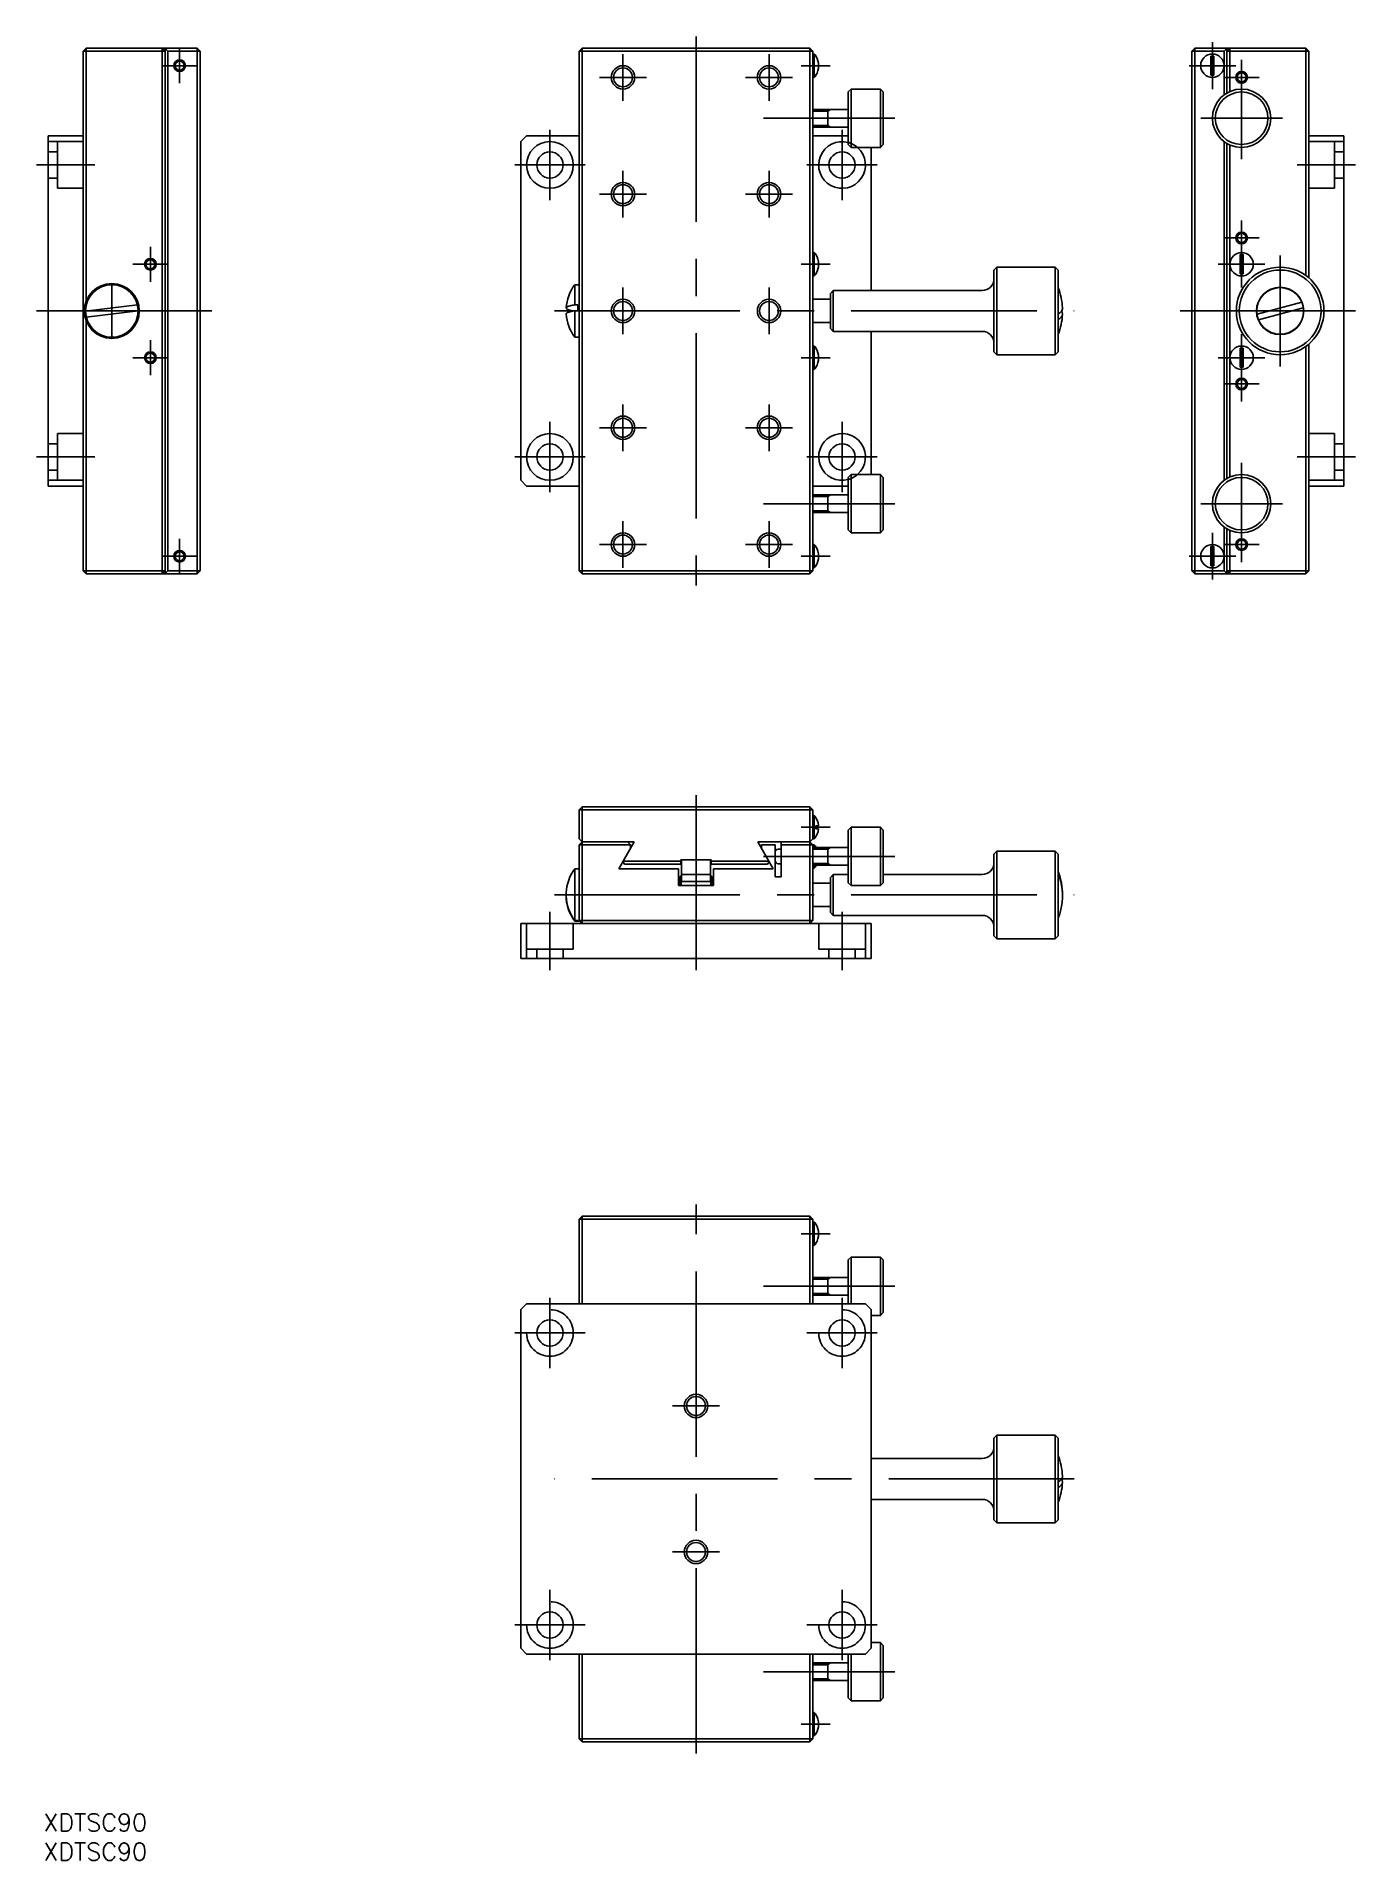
# Model space of a CAD drawing. Extents: x -113 to 113, y -154 to 158.
import ezdxf

# ---------------------------------------------------------------- set-up
doc = ezdxf.new("R2010")
doc.units = 0
doc.linetypes.add('CENTER', pattern=[50.8, 31.75, -6.35, 6.35, -6.35])
doc.linetypes.add('DASHED', pattern=[19.05, 12.7, -6.35])
doc.layers.get('0').update_dxf_attribs({"linetype": 'CONTINUOUS'})
doc.layers.add('CENTER', color=1, linetype='CENTER')
doc.styles.get("Standard").update_dxf_attribs({"font": 'txt.shx', "height": 3, "bigfont": 'bigfont.shx'})

msp = doc.modelspace()

# ---------------------------------------------------------------- linework, layer by layer
at = {"color": 7, "linetype": 'CONTINUOUS'}
for p, q in [((-104.9, 155.4), (-104.4, 155.9)), ((-104.9, 155.4), (-104.9, 66.4)), ((-104.9, 155.4), (-90.9, 155.4)), ((-104.4, 112.55), (-104.4, 155.9)), ((-85.4, 155.9), (-104.4, 155.9)), ((-91.4, 155.9), (-91.4, 65.9)), ((-90.9, 155.4), (-91.4, 155.9)), ((-90.9, 65.9), (-90.9, 155.9)), ((-90.4, 155.4), (-90.9, 155.9)), ((-90.4, 155.4), (-84.9, 155.4)), ((-90.4, 66.4), (-90.4, 155.4)), ((-84.9, 155.4), (-85.4, 155.9)), ((-85.4, 155.9), (-85.4, 65.9)), ((-84.9, 66.4), (-84.9, 155.4)), ((-19.5, 155.9), (-20, 155.4)), ((-20, 155.4), (-20, 66.4)), ((-20, 155.4), (20, 155.4)), ((-19.5, 65.9), (-19.5, 155.9)), ((19.5, 155.9), (-19.5, 155.9)), ((19.5, 155.9), (19.5, 65.9)), ((20, 155.4), (19.5, 155.9)), ((20, 66.4), (20, 155.4)), ((20, 154.9), (20.24, 154.9)), ((20.24, 150.9), (20.24, 154.9)), ((20.5, 154.56), (20.5, 154.54)), ((84.9, 155.4), (85.4, 155.9)), ((84.9, 155.4), (84.9, 66.4)), ((84.9, 155.4), (90.4, 155.4)), ((104.4, 155.9), (85.4, 155.9)), ((85.4, 65.9), (85.4, 155.9)), ((88.15, 154.54), (88.15, 151.26)), ((88.65, 151.26), (88.65, 154.54)), ((90.9, 155.9), (90.4, 155.4)), ((90.4, 155.4), (90.4, 147.9)), ((90.9, 155.9), (90.9, 148.23)), ((91.4, 155.9), (90.9, 155.4)), ((90.9, 155.4), (104.9, 155.4)), ((91.4, 148.48), (91.4, 155.9)), ((104.4, 155.9), (104.9, 155.4)), ((104.4, 155.9), (104.4, 116.97)), ((104.9, 155.4), (104.9, 116.58)), ((20, 150.9), (20.24, 150.9)), ((20.5, 151.26), (20.5, 151.24)), ((26.06, 148.4), (26.56, 148.9)), ((26.06, 139.4), (26.06, 148.4)), ((26.56, 148.9), (26.56, 138.9)), ((26.56, 148.9), (31.56, 148.9)), ((31.56, 138.9), (31.56, 148.9)), ((32.06, 148.4), (31.56, 148.9)), ((32.06, 148.4), (32.06, 139.4)), ((20, 145.4), (26.06, 145.4)), ((22.56, 145.4), (22.56, 142.4)), ((-110.9, 140.9), (-110.9, 80.9)), ((-104.9, 140.9), (-110.9, 140.9)), ((-30, 139.9), (-29, 140.9)), ((-29, 140.9), (-20, 140.9)), ((20, 142.4), (26.06, 142.4)), ((20, 140.9), (26.06, 140.9)), ((110.9, 140.9), (104.9, 140.9)), ((110.9, 140.9), (110.9, 80.9)), ((-110.9, 139.9), (-104.9, 139.9)), ((-30, 81.9), (-30, 139.9)), ((26.06, 139.4), (26.56, 138.9)), ((26.56, 138.9), (31.56, 138.9)), ((30, 138.9), (30, 114.4)), ((32.06, 139.4), (31.56, 138.9)), ((90.4, 139.9), (90.4, 81.9)), ((90.9, 139.57), (90.9, 82.23)), ((91.4, 82.48), (91.4, 139.32)), ((104.9, 139.9), (110.9, 139.9)), ((20, 120.9), (20.24, 120.9)), ((20.24, 116.9), (20.24, 120.9)), ((20.5, 120.56), (20.5, 120.54)), ((93.15, 120.54), (93.15, 117.26)), ((93.65, 117.26), (93.65, 120.54)), ((20, 116.9), (20.24, 116.9)), ((20.5, 117.26), (20.5, 117.24)), ((51, 117.9), (51.5, 118.4)), ((51, 103.9), (51, 117.9)), ((51.5, 118.4), (51.5, 103.4)), ((51.5, 118.4), (61.5, 118.4)), ((61.5, 103.4), (61.5, 118.4)), ((62, 117.9), (61.5, 118.4)), ((62, 117.9), (62, 103.9)), ((-20.75, 115.4), (-20.75, 111.94)), ((-20, 115.4), (-20.75, 115.4)), ((20, 112.9), (23, 112.9)), ((23, 113.9), (23.5, 114.4)), ((23, 107.9), (23, 113.9)), ((23.5, 114.4), (23.5, 107.4)), ((23.5, 114.4), (49, 114.4)), ((-95.62, 111.94), (-104.5, 110.85)), ((-104.38, 109.86), (-95.5, 110.95)), ((-20.75, 111.94), (-20.25, 111.94)), ((-20.25, 110.95), (-20.75, 110.95)), ((-20.75, 110.95), (-20.75, 106.4)), ((-20.25, 110.95), (-20.25, 111.94)), ((103.71, 112.4), (96.04, 110.37)), ((96.29, 109.4), (103.96, 111.43)), ((-104.4, 65.9), (-104.4, 109.25)), ((-20, 106.4), (-20.75, 106.4)), ((20, 108.9), (23, 108.9)), ((23, 107.9), (23.5, 107.4)), ((23.5, 107.4), (49, 107.4)), ((30, 107.4), (30, 82.9)), ((20, 104.9), (20.24, 104.9)), ((20.24, 100.9), (20.24, 104.9)), ((20.5, 104.56), (20.5, 104.54)), ((51, 103.9), (51.5, 103.4)), ((51.5, 103.4), (61.5, 103.4)), ((62, 103.9), (61.5, 103.4)), ((93.15, 104.54), (93.15, 101.26)), ((93.65, 101.26), (93.65, 104.54)), ((104.4, 104.83), (104.4, 65.9)), ((104.9, 105.22), (104.9, 66.4)), ((20, 100.9), (20.24, 100.9)), ((20.5, 101.26), (20.5, 101.24)), ((-104.9, 81.9), (-110.9, 81.9)), ((-29, 80.9), (-30, 81.9)), ((26.06, 82.4), (26.56, 82.9)), ((26.06, 73.4), (26.06, 82.4)), ((26.56, 82.9), (26.56, 72.9)), ((26.56, 82.9), (31.56, 82.9)), ((31.56, 72.9), (31.56, 82.9)), ((32.06, 82.4), (31.56, 82.9)), ((32.06, 82.4), (32.06, 73.4)), ((110.9, 81.9), (104.9, 81.9)), ((-110.9, 80.9), (-104.9, 80.9)), ((-20, 80.9), (-29, 80.9)), ((26.06, 80.9), (20, 80.9)), ((20, 79.4), (26.06, 79.4)), ((22.56, 79.4), (22.56, 76.4)), ((104.9, 80.9), (110.9, 80.9)), ((20, 76.4), (26.06, 76.4)), ((26.06, 73.4), (26.56, 72.9)), ((26.56, 72.9), (31.56, 72.9)), ((32.06, 73.4), (31.56, 72.9)), ((90.4, 73.9), (90.4, 66.4)), ((90.9, 73.57), (90.9, 65.9)), ((91.4, 65.9), (91.4, 73.32)), ((20, 70.9), (20.24, 70.9)), ((20.24, 66.9), (20.24, 70.9)), ((20.5, 70.56), (20.5, 70.54)), ((88.15, 70.54), (88.15, 67.26)), ((88.65, 67.26), (88.65, 70.54)), ((-104.9, 66.4), (-104.4, 65.9)), ((-90.9, 66.4), (-104.9, 66.4)), ((-104.4, 65.9), (-85.4, 65.9)), ((-91.4, 65.9), (-90.9, 66.4)), ((-90.4, 66.4), (-90.9, 65.9)), ((-84.9, 66.4), (-90.4, 66.4)), ((-84.9, 66.4), (-85.4, 65.9)), ((-20, 66.4), (-19.5, 65.9)), ((20, 66.4), (-20, 66.4)), ((-19.5, 65.9), (19.5, 65.9)), ((19.5, 65.9), (20, 66.4)), ((20, 66.9), (20.24, 66.9)), ((20.5, 67.26), (20.5, 67.24)), ((85.4, 65.9), (84.9, 66.4)), ((90.4, 66.4), (84.9, 66.4)), ((85.4, 65.9), (104.4, 65.9)), ((90.9, 65.9), (90.4, 66.4)), ((104.9, 66.4), (90.9, 66.4)), ((90.9, 66.4), (91.4, 65.9)), ((104.9, 66.4), (104.4, 65.9)), ((-19.5, 26), (-20, 25.5)), ((-20, 25.5), (20, 25.5)), ((-20, 25.5), (-20, 20.5)), ((19.5, 26), (-19.5, 26)), ((-19.5, 6), (-19.5, 26)), ((19.5, 26), (19.5, 6)), ((19.5, 26), (20, 25.5)), ((20, 20.5), (20, 25.5)), ((20, 24.5), (20.24, 24.5)), ((20.24, 20.5), (20.24, 24.5)), ((20.99, 22.75), (20.5, 22.75)), ((20.5, 22.75), (20.5, 22.25)), ((20.5, 22.25), (20.99, 22.25)), ((26.06, 22), (26.56, 22.5)), ((26.06, 13), (26.06, 22)), ((26.56, 22.5), (26.56, 12.5)), ((26.56, 22.5), (31.56, 22.5)), ((31.56, 12.5), (31.56, 22.5)), ((32.06, 22), (31.56, 22.5)), ((32.06, 22), (32.06, 13)), ((-20, 20.5), (-19.5, 20)), ((-20, 19.5), (-19.5, 20)), ((-20, 19.5), (-20, 6.5)), ((-20, 19.5), (-11.2, 19.5)), ((-10.56, 20), (-19.5, 20)), ((-13.21, 15.4), (-10.56, 20)), ((-11.7, 20), (-11.2, 19.5)), ((-11.2, 19.5), (-11.2, 18.88)), ((10.56, 20), (13.21, 15.4)), ((19.5, 20), (10.56, 20)), ((11.2, 19.5), (13.56, 19.5)), ((11.2, 18.88), (11.2, 19.5)), ((13.56, 14), (13.56, 19.5)), ((14.06, 18.75), (14.56, 18.75)), ((14.56, 20), (14.56, 19.5)), ((14.56, 19.5), (20.24, 19.5)), ((14.56, 19.5), (14.56, 14)), ((19.5, 20), (20, 20.5)), ((20, 19.5), (19.5, 20)), ((20, 20.5), (20.24, 20.5)), ((20, 6.5), (20, 19.5)), ((20, 19), (26.06, 19)), ((20.24, 19), (20.24, 19.5)), ((22.56, 19), (22.56, 16)), ((-12.25, 16.2), (-12.5, 16.63)), ((-2.6, 16.7), (-12.46, 16.7)), ((-12.25, 16.2), (-2.6, 16.2)), ((2.6, 16.9), (-2.6, 16.9)), ((-2.6, 16.2), (-2.6, 16.9)), ((-2.5, 13.2), (-2.5, 16.9)), ((2.5, 16.9), (2.5, 13.2)), ((2.6, 16.9), (2.6, 16.2)), ((12.46, 16.7), (2.6, 16.7)), ((2.6, 16.2), (12.25, 16.2)), ((12.5, 16.63), (12.25, 16.2)), ((14.06, 16.25), (14.56, 16.25)), ((20, 16), (26.06, 16)), ((20.24, 15.5), (20.24, 16)), ((51, 17.9), (51.5, 18.4)), ((51, 3.9), (51, 17.9)), ((51.5, 18.4), (51.5, 3.4)), ((51.5, 18.4), (61.5, 18.4)), ((61.5, 3.4), (61.5, 18.4)), ((62, 17.9), (61.5, 18.4)), ((62, 17.9), (62, 3.9)), ((-20.75, 15.4), (-20.75, 6.52)), ((-20, 15.4), (-20.75, 15.4)), ((-3, 15.4), (-13.21, 15.4)), ((-3, 15.4), (-3, 12.5)), ((-3, 12.9), (-2.75, 12.9)), ((-3, 12.5), (3, 12.5)), ((-2.75, 14), (-2.55, 14.2)), ((-2.75, 12.5), (-2.75, 14)), ((-2.55, 12.5), (-2.55, 14.2)), ((-2.55, 14.2), (-2.5, 14.2)), ((-2.5, 13.6), (-2.55, 13.6)), ((2.5, 14.4), (-2.5, 14.4)), ((-2.5, 13.2), (2.5, 13.2)), ((2.5, 14.2), (2.55, 14.2)), ((2.55, 13.6), (2.5, 13.6)), ((2.55, 12.5), (2.55, 14.2)), ((2.75, 14), (2.55, 14.2)), ((2.75, 12.5), (2.75, 14)), ((2.75, 13.9), (3, 13.9)), ((3, 15.4), (3, 12.5)), ((13.21, 15.4), (3, 15.4)), ((14.56, 14), (13.56, 14)), ((20, 15.5), (20.24, 15.5)), ((20, 12.9), (23, 12.9)), ((23, 13.9), (23.5, 14.4)), ((23, 7.9), (23, 13.9)), ((23.5, 14.4), (23.5, 7.4)), ((23.5, 14.4), (26.06, 14.4)), ((26.06, 13), (26.56, 12.5)), ((26.56, 12.5), (31.56, 12.5)), ((32.06, 13), (31.56, 12.5)), ((32.06, 14.4), (49, 14.4)), ((-20.75, 6.52), (-20.25, 6.52)), ((-19.9, 6.4), (-20.75, 6.4)), ((-20.25, 6.4), (-20.25, 6.52)), ((-19.5, 6), (-20, 6.5)), ((20, 6.5), (-20, 6.5)), ((20, 6.5), (19.5, 6)), ((20, 8.9), (23, 8.9)), ((23, 7.9), (23.5, 7.4)), ((23.5, 7.4), (49, 7.4)), ((-30, 6), (-30, 0)), ((30, 6), (-30, 6)), ((-29, 0), (-29, 6)), ((29, 6), (29, 0)), ((30, 0), (30, 6)), ((51, 3.9), (51.5, 3.4)), ((51.5, 3.4), (61.5, 3.4)), ((62, 3.9), (61.5, 3.4)), ((30, 0), (-30, 0)), ((-19.5, -44.1), (-20, -44.6)), ((-20, -44.6), (-20, -59.1)), ((-20, -44.6), (20, -44.6)), ((-19.5, -59.1), (-19.5, -44.1)), ((19.5, -44.1), (-19.5, -44.1)), ((19.5, -44.1), (19.5, -59.1)), ((20, -44.6), (19.5, -44.1)), ((20, -59.1), (20, -44.6)), ((20, -45.1), (20.24, -45.1)), ((20.24, -49.1), (20.24, -45.1)), ((20.5, -45.44), (20.5, -45.46)), ((20, -49.1), (20.24, -49.1)), ((20.5, -48.74), (20.5, -48.76)), ((26.06, -51.6), (26.56, -51.1)), ((26.06, -59.1), (26.06, -51.6)), ((26.56, -51.1), (26.56, -59.1)), ((26.56, -51.1), (31.56, -51.1)), ((31.56, -61.1), (31.56, -51.1)), ((32.06, -51.6), (31.56, -51.1)), ((32.06, -51.6), (32.06, -60.6)), ((20, -54.6), (26.06, -54.6)), ((22.56, -54.6), (22.56, -57.6)), ((-30, -60.1), (-29, -59.1)), ((29, -59.1), (-29, -59.1)), ((20, -57.6), (26.06, -57.6)), ((29, -59.1), (30, -60.1)), ((-30, -60.1), (-30, -118.1)), ((30, -118.1), (30, -60.1)), ((30, -61.1), (31.56, -61.1)), ((32.06, -60.6), (31.56, -61.1)), ((51, -82.1), (51.5, -81.6)), ((51, -96.1), (51, -82.1)), ((51.5, -81.6), (51.5, -96.6)), ((51.5, -81.6), (61.5, -81.6)), ((61.5, -96.6), (61.5, -81.6)), ((62, -82.1), (61.5, -81.6)), ((62, -82.1), (62, -96.1)), ((30, -85.6), (49, -85.6)), ((30, -92.6), (49, -92.6)), ((51, -96.1), (51.5, -96.6)), ((51.5, -96.6), (61.5, -96.6)), ((62, -96.1), (61.5, -96.6)), ((-29, -119.1), (-30, -118.1)), ((30, -118.1), (29, -119.1)), ((30, -117.1), (31.56, -117.1)), ((31.56, -127.1), (31.56, -117.1)), ((32.06, -117.6), (31.56, -117.1)), ((32.06, -117.6), (32.06, -126.6)), ((-29, -119.1), (29, -119.1)), ((-20, -119.1), (-20, -133.6)), ((-19.5, -134.1), (-19.5, -119.1)), ((19.5, -119.1), (19.5, -134.1)), ((20, -133.6), (20, -119.1)), ((20, -120.6), (26.06, -120.6)), ((22.56, -120.9), (20, -120.9)), ((22.56, -120.6), (22.56, -123.6)), ((26.06, -126.6), (26.06, -119.1)), ((26.56, -119.1), (26.56, -127.1)), ((20, -123.3), (22.56, -123.3)), ((20, -123.6), (26.06, -123.6)), ((26.06, -126.6), (26.56, -127.1)), ((26.56, -127.1), (31.56, -127.1)), ((32.06, -126.6), (31.56, -127.1)), ((20, -129.1), (20.24, -129.1)), ((20.24, -133.1), (20.24, -129.1)), ((20.5, -129.44), (20.5, -129.46)), ((-20, -133.6), (-19.5, -134.1)), ((20, -133.6), (-20, -133.6)), ((-19.5, -134.1), (19.5, -134.1)), ((19.5, -134.1), (20, -133.6)), ((20, -133.1), (20.24, -133.1)), ((20.5, -132.74), (20.5, -132.76))]:
    msp.add_line(p, q, dxfattribs=at)
at = {"color": 3, "linetype": 'CONTINUOUS'}
for p, q in [((20, 145.13), (22.56, 145.13)), ((22.56, 145.13), (23.03, 145.4)), ((20, 142.67), (22.56, 142.67)), ((22.56, 142.67), (23.03, 142.4)), ((20, 79.13), (22.56, 79.13)), ((22.56, 79.13), (23.03, 79.4)), ((20, 76.67), (22.56, 76.67)), ((22.56, 76.67), (23.03, 76.4)), ((22.56, 18.73), (23.03, 19)), ((20, 18.73), (22.56, 18.73)), ((20, 16.27), (22.56, 16.27)), ((22.56, 16.27), (23.03, 16)), ((20, -54.87), (22.56, -54.87)), ((22.56, -54.87), (23.03, -54.6)), ((20, -57.33), (22.56, -57.33)), ((22.56, -57.33), (23.03, -57.6)), ((20, -120.87), (22.56, -120.87)), ((22.56, -120.87), (23.03, -120.6)), ((20, -123.33), (22.56, -123.33)), ((22.56, -123.33), (23.03, -123.6))]:
    msp.add_line(p, q, dxfattribs=at)
at = {"color": 3, "linetype": 'DASHED'}
for p, q in [((-109.3, 138.15), (-110.9, 138.15)), ((-109.3, 139.9), (-109.3, 131.9)), ((109.3, 139.9), (109.3, 131.9)), ((109.3, 138.15), (110.9, 138.15)), ((-109.3, 133.65), (-110.9, 133.65)), ((-109.3, 131.9), (-104.9, 131.9)), ((109.3, 131.9), (104.9, 131.9)), ((109.3, 133.65), (110.9, 133.65)), ((-109.3, 88.15), (-110.9, 88.15)), ((-109.3, 89.9), (-104.9, 89.9)), ((-109.3, 81.9), (-109.3, 89.9)), ((109.3, 89.9), (104.9, 89.9)), ((109.3, 81.9), (109.3, 89.9)), ((109.3, 88.15), (110.9, 88.15)), ((-109.3, 83.65), (-110.9, 83.65)), ((109.3, 83.65), (110.9, 83.65)), ((-21, 1.6), (-21, 6)), ((21, 1.6), (21, 6)), ((-21, 1.6), (-29, 1.6)), ((-27.25, 1.6), (-27.25, 0)), ((-22.75, 1.6), (-22.75, 0)), ((21, 1.6), (29, 1.6)), ((22.75, 1.6), (22.75, 0)), ((27.25, 1.6), (27.25, 0))]:
    msp.add_line(p, q, dxfattribs=at)
at = {"color": 3, "linetype": 'CONTINUOUS'}
for centre, radius in [((-88.4, 152.9), 1), ((-12.5, 150.9), 2), ((12.5, 150.9), 2), ((93.4, 150.9), 1), ((-12.5, 130.9), 2), ((12.5, 130.9), 2), ((93.4, 123.4), 1), ((-93.4, 118.9), 1), ((-12.5, 110.9), 2), ((12.5, 110.9), 2), ((-93.4, 102.9), 1), ((93.4, 98.4), 1), ((-12.5, 90.9), 2), ((12.5, 90.9), 2), ((-12.5, 70.9), 2), ((12.5, 70.9), 2), ((93.4, 70.9), 1), ((-88.4, 68.9), 1), ((0, -76.6), 2), ((0, -101.6), 2)]:
    msp.add_circle(centre, radius, dxfattribs=at)
at = {"color": 7, "linetype": 'CONTINUOUS'}
for centre, radius in [((-88.4, 152.9), 0.783), ((88.4, 152.9), 2), ((-12.5, 150.9), 1.62), ((12.5, 150.9), 1.62), ((93.4, 150.9), 0.783), ((93.4, 143.9), 5), ((93.4, 143.9), 4.5), ((-25, 135.9), 4), ((-25, 135.9), 2.25), ((25, 135.9), 2.25), ((-12.5, 130.9), 1.62), ((12.5, 130.9), 1.62), ((93.4, 123.4), 0.783), ((-93.4, 118.9), 0.783), ((93.4, 118.9), 2), ((-100, 110.9), 4.7), ((100, 110.9), 7.5), ((100, 110.9), 7), ((-100, 110.9), 4.5), ((-12.5, 110.9), 1.62), ((12.5, 110.9), 1.62), ((100, 110.9), 4.05), ((100, 110.9), 4), ((-93.4, 102.9), 0.783), ((93.4, 102.9), 2), ((93.4, 98.4), 0.783), ((-12.5, 90.9), 1.62), ((12.5, 90.9), 1.62), ((-25, 85.9), 4), ((-25, 85.9), 2.25), ((25, 85.9), 2.25), ((93.4, 77.9), 5), ((93.4, 77.9), 4.5), ((-12.5, 70.9), 1.62), ((12.5, 70.9), 1.62), ((-88.4, 68.9), 0.783), ((88.4, 68.9), 2), ((93.4, 70.9), 0.783), ((-25, -64.1), 2.25), ((25, -64.1), 2.25), ((0, -76.6), 1.62), ((0, -101.6), 1.62), ((-25, -114.1), 2.25), ((25, -114.1), 2.25)]:
    msp.add_circle(centre, radius, dxfattribs=at)
at = {"color": 3, "linetype": 'DASHED'}
for centre in [(-25, -64.1), (25, -64.1), (-25, -114.1), (25, -114.1)]:
    msp.add_circle(centre, 4, dxfattribs=at)
at = {"color": 7, "linetype": 'CONTINUOUS'}
for centre, radius, start, end in [((18, 152.9), 3, 33.5573, 41.8103), ((18, 152.9), 2.99, 326.7454, 33.2546), ((88.4, 152.9), 1.66, 81.3293, 98.6707), ((18, 152.9), 3, 318.1897, 326.4427), ((88.4, 152.9), 1.66, 261.3293, 278.6707), ((25, 135.9), 4, 74.6182, 48.5904), ((18, 118.9), 3, 33.5573, 41.8103), ((18, 118.9), 2.99, 326.7454, 33.2546), ((93.4, 118.9), 1.66, 81.3293, 98.6707), ((18, 118.9), 3, 318.1897, 326.4427), ((49, 116.4), 2, 270, 0), ((93.4, 118.9), 1.66, 261.3293, 278.6707), ((-14.75, 110.9), 7.5, 143.1301, 176.1161), ((51.71, 110.9), 11.04, 2.6856, 21.2427), ((-22.1, 111.4), 0.128, 137.3851, 222.6149), ((-22.09, 110.4), 0.138, 139.1504, 181.6273), ((-14.75, 110.9), 7.5, 183.8514, 216.8699), ((-21.92, 111.25), 0.359, 124.1716, 140.5234), ((-21.92, 111.54), 0.359, 219.4766, 235.8284), ((-21.92, 110.26), 0.359, 124.1716, 140.5234), ((-21.56, 110.72), 1, 112.2005, 123.9091), ((-21.56, 112.07), 1, 236.0909, 247.7995), ((-21.56, 109.73), 1, 112.2005, 123.9091), ((-20.81, 108.86), 3.01, 104.3676, 112.1687), ((-20.81, 113.94), 3.01, 247.8313, 255.6324), ((-20.81, 107.86), 3.01, 104.3676, 112.1687), ((-19.4, 103.37), 8.68, 98.939, 104.3558), ((-19.4, 119.43), 8.68, 255.6442, 259.138), ((-19.4, 102.37), 8.68, 98.939, 104.3558), ((60.77, 112.3), 2.29, 302.5637, 319.3512), ((51.71, 110.9), 11.04, 338.7573, 357.1126), ((60.77, 111.33), 2.29, 302.5637, 319.3512), ((61.83, 111.41), 0.907, 317.9837, 0.3975), ((61.92, 110.41), 0.819, 315.5897, 36.4889), ((49, 105.4), 2, 0, 90), ((18, 102.9), 3, 33.5573, 41.8103), ((18, 102.9), 2.99, 326.7454, 33.2546), ((93.4, 102.9), 1.66, 81.3293, 98.6707), ((18, 102.9), 3, 318.1897, 326.4427), ((93.4, 102.9), 1.66, 261.3293, 278.6707), ((25, 85.9), 4, 311.4096, 285.3818), ((18, 68.9), 3, 33.5573, 41.8103), ((18, 68.9), 2.99, 326.7454, 33.2546), ((88.4, 68.9), 1.66, 81.3293, 98.6707), ((18, 68.9), 3, 318.1897, 326.4427), ((88.4, 68.9), 1.66, 261.3293, 278.6707), ((18, 22.5), 3, 4.7802, 41.8103), ((18, 22.5), 3, 318.1897, 355.2198), ((14.06, 18.25), 0.5, 90, 180), ((18, 17.5), 3, 30, 41.8103), ((14.06, 16.75), 0.5, 180, 270), ((18, 17.5), 3, 318.1897, 330), ((49, 16.4), 2, 270, 0), ((-14.85, 10.96), 7.38, 146.8931, 216.9596), ((-14.75, 10.9), 7.5, 143.1301, 146.9279), ((51.71, 10.9), 11.04, 10.1755, 21.2427), ((52.39, 11.03), 10.34, 359.3065, 21.7851), ((52.41, 10.77), 10.33, 349.8337, 21.8012), ((-14.84, 10.84), 7.39, 179.5456, 216.9378), ((49, 5.4), 2, 0, 90), ((51.71, 10.9), 11.04, 338.7573, 349.8245), ((18, -47.1), 3, 33.5573, 41.8103), ((18, -47.1), 2.99, 326.7454, 33.2546), ((18, -47.1), 3, 318.1897, 326.4427), ((49, -83.6), 2, 270, 0), ((51.71, -89.1), 11.04, 2.6856, 21.2427), ((60.77, -87.7), 2.29, 302.5637, 319.3512), ((51.71, -89.1), 11.04, 338.7573, 357.1126), ((60.77, -88.67), 2.29, 302.5637, 319.3512), ((61.83, -88.59), 0.907, 317.9837, 0.3975), ((61.92, -89.59), 0.819, 315.5897, 36.4889), ((49, -94.6), 2, 0, 90), ((18, -131.1), 3, 33.5573, 41.8103), ((18, -131.1), 2.99, 326.7454, 33.2546), ((18, -131.1), 3, 318.1897, 326.4427)]:
    msp.add_arc(centre, radius, start, end, dxfattribs=at)
at = {"color": 3, "linetype": 'DASHED'}
for centre, start, end in [((25, 135.9), 48.5904, 74.6182), ((25, 85.9), 285.3818, 311.4096)]:
    msp.add_arc(centre, 4, start, end, dxfattribs=at)
at = {"layer": 'CENTER', "color": 1, "linetype": 'CENTER'}
for p, q in [((0, 157.9), (0, 63.9)), ((88.4, 156.9), (88.4, 148.9)), ((-88.4, 149.9), (-88.4, 155.9)), ((-12.5, 154.9), (-12.5, 146.9)), ((12.5, 154.9), (12.5, 146.9)), ((93.4, 136.9), (93.4, 153.9)), ((-91.4, 152.9), (-85.4, 152.9)), ((-16.5, 150.9), (-8.5, 150.9)), ((8.5, 150.9), (16.5, 150.9)), ((18, 152.9), (22.99, 152.9)), ((84.4, 152.9), (92.4, 152.9)), ((90.4, 150.9), (96.4, 150.9)), ((34.06, 143.9), (11.56, 143.9)), ((100.4, 143.9), (86.4, 143.9)), ((-25, 129.9), (-25, 141.9)), ((25, 129.9), (25, 141.9)), ((-102.9, 135.9), (-112.9, 135.9)), ((-19, 135.9), (-31, 135.9)), ((-12.5, 134.9), (-12.5, 126.9)), ((12.5, 134.9), (12.5, 126.9)), ((31, 135.9), (19, 135.9)), ((102.9, 135.9), (112.9, 135.9)), ((-16.5, 130.9), (-8.5, 130.9)), ((8.5, 130.9), (16.5, 130.9)), ((93.4, 114.9), (93.4, 126.4)), ((-93.4, 115.9), (-93.4, 121.9)), ((90.4, 123.4), (96.4, 123.4)), ((-96.4, 118.9), (-90.4, 118.9)), ((22.99, 118.9), (18, 118.9)), ((97.4, 118.9), (89.4, 118.9)), ((100, 101.4), (100, 120.4)), ((-100, 115.6), (-100, 106.2)), ((-12.5, 114.9), (-12.5, 106.9)), ((12.5, 114.9), (12.5, 106.9)), ((-82.9, 110.9), (-112.9, 110.9)), ((-24.23, 110.9), (64.74, 110.9)), ((112.9, 110.9), (82.9, 110.9)), ((93.4, 95.4), (93.4, 106.9)), ((-93.4, 99.9), (-93.4, 105.9)), ((-96.4, 102.9), (-90.4, 102.9)), ((18, 102.9), (22.99, 102.9)), ((97.4, 102.9), (89.4, 102.9)), ((90.4, 98.4), (96.4, 98.4)), ((-12.5, 94.9), (-12.5, 86.9)), ((12.5, 94.9), (12.5, 86.9)), ((-25, 79.9), (-25, 91.9)), ((-16.5, 90.9), (-8.5, 90.9)), ((8.5, 90.9), (16.5, 90.9)), ((25, 79.9), (25, 91.9)), ((-102.9, 85.9), (-112.9, 85.9)), ((-19, 85.9), (-31, 85.9)), ((31, 85.9), (19, 85.9)), ((93.4, 67.9), (93.4, 84.9)), ((102.9, 85.9), (112.9, 85.9)), ((11.56, 77.9), (34.06, 77.9)), ((100.4, 77.9), (86.4, 77.9)), ((-88.4, 65.9), (-88.4, 71.9)), ((-12.5, 74.9), (-12.5, 66.9)), ((12.5, 74.9), (12.5, 66.9)), ((88.4, 72.9), (88.4, 64.9)), ((-91.4, 68.9), (-85.4, 68.9)), ((-16.5, 70.9), (-8.5, 70.9)), ((8.5, 70.9), (16.5, 70.9)), ((22.99, 68.9), (18, 68.9)), ((92.4, 68.9), (84.4, 68.9)), ((90.4, 70.9), (96.4, 70.9)), ((0, -2), (0, 28)), ((18, 22.5), (22.99, 22.5)), ((11.56, 17.5), (34.06, 17.5)), ((-24.23, 10.9), (64.74, 10.9)), ((-25, -2), (-25, 8)), ((25, -2), (25, 8)), ((0, -136.1), (0, -42.1)), ((18, -47.1), (22.99, -47.1)), ((34.06, -56.1), (11.56, -56.1)), ((-25, -70.1), (-25, -58.1)), ((25, -70.1), (25, -58.1)), ((-19, -64.1), (-31, -64.1)), ((31, -64.1), (19, -64.1)), ((4, -76.6), (-4, -76.6)), ((64.74, -89.1), (-24.23, -89.1)), ((4, -101.6), (-4, -101.6)), ((-25, -120.1), (-25, -108.1)), ((25, -120.1), (25, -108.1)), ((-19, -114.1), (-31, -114.1)), ((31, -114.1), (19, -114.1)), ((34.06, -122.1), (11.56, -122.1)), ((18, -131.1), (22.99, -131.1))]:
    msp.add_line(p, q, dxfattribs=at)

# ---------------------------------------------------------------- texts
at = {"color": 7, "linetype": 'CONTINUOUS'}
for p in [(-111.71, -149.43), (-111.71, -154.43)]:
    msp.add_text('XDTSC90', height=3, dxfattribs=at).set_placement(p)

doc.saveas('drawing.dxf')
